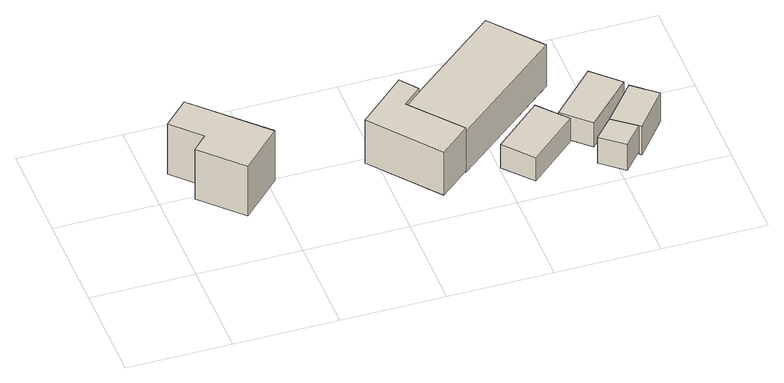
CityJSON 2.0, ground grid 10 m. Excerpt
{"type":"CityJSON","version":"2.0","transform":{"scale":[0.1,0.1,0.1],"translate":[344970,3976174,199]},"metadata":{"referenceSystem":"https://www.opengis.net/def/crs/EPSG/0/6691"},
"CityObjects":{
"building1":{"type":"Building","attributes":{"土砂災害警戒区域.現象区分":"2","土砂災害警戒区域.区域区分":"1","measuredHeight":7},"geometry":[{"type":"Solid","lod":"1","boundaries":[[[[0,1,2,3,4,5]],[[4,6,7,5]],[[3,8,6,4]],[[2,9,8,3]],[[1,10,9,2]],[[0,11,10,1]],[[5,7,11,0]],[[6,8,9,10,11,7]]]]}]},
"building2":{"type":"Building","attributes":{"measuredHeight":5},"geometry":[{"type":"Solid","lod":"1","boundaries":[[[[12,13,14,15,16,17]],[[16,18,19,17]],[[15,20,18,16]],[[14,21,20,15]],[[13,22,21,14]],[[12,23,22,13]],[[17,19,23,12]],[[18,20,21,22,23,19]]]]}]},
"building3":{"type":"Building","attributes":{"measuredHeight":6.2},"geometry":[{"type":"Solid","lod":"1","boundaries":[[[[24,25,26,27,28]],[[27,29,30,28]],[[26,31,29,27]],[[25,32,31,26]],[[24,33,32,25]],[[28,30,33,24]],[[29,31,32,33,30]]]]}]},
"building4":{"type":"Building","attributes":{"measuredHeight":2.7},"geometry":[{"type":"Solid","lod":"1","boundaries":[[[[34,35,36,37]],[[36,38,39,37]],[[35,40,38,36]],[[34,41,40,35]],[[37,39,41,34]],[[38,40,41,39]]]]}]},
"building5":{"type":"Building","attributes":{"measuredHeight":3},"geometry":[{"type":"Solid","lod":"1","boundaries":[[[[42,43,44,45]],[[44,46,47,45]],[[43,48,46,44]],[[42,49,48,43]],[[45,47,49,42]],[[46,48,49,47]]]]}]},
"building6":{"type":"Building","attributes":{"measuredHeight":2.9},"geometry":[{"type":"Solid","lod":"1","boundaries":[[[[50,51,52,53]],[[52,54,55,53]],[[51,56,54,52]],[[50,57,56,51]],[[53,55,57,50]],[[54,56,57,55]]]]}]},
"building7":{"type":"Building","attributes":{"measuredHeight":3.3},"geometry":[{"type":"Solid","lod":"1","boundaries":[[[[58,59,60,61,62]],[[61,47,63,62]],[[60,49,47,61]],[[59,64,49,60]],[[58,65,64,59]],[[62,63,65,58]],[[47,49,64,65,63]]]]}]}
},
"vertices":[
[14,45,55],[28,59,55],[2,85,55],[26,109,55],[89,46,55],[51,8,55],[89,46,113],[51,8,113],[26,109,113],[2,85,113],[28,59,113],[14,45,113],
[226,108,34],[239,91,34],[221,75,34],[261,27,34],[232,2,34],[180,66,34],[232,2,84],[180,66,84],[261,27,84],[221,75,84],[239,91,84],[226,108,84],
[326,164,32],[366,115,32],[261,27,32],[221,75,32],[239,91,32],[221,75,80],[239,91,80],[261,27,80],[366,115,80],[326,164,80],
[341,73,24],[365,46,24],[319,5,24],[295,32,24],[319,5,51],[295,32,51],[365,46,51],[341,73,51],
[423,28,11],[405,7,11],[383,25,11],[401,45,11],[383,25,41],[401,45,41],[405,7,41],[423,28,41],
[427,82,19],[384,38,19],[359,61,19],[402,106,19],[359,61,47],[402,106,47],[384,38,47],[427,82,47],
[455,64,8],[425,26,8],[423,28,8],[401,45,8],[432,83,8],[432,83,41],[425,26,41],[455,64,41]
]}
